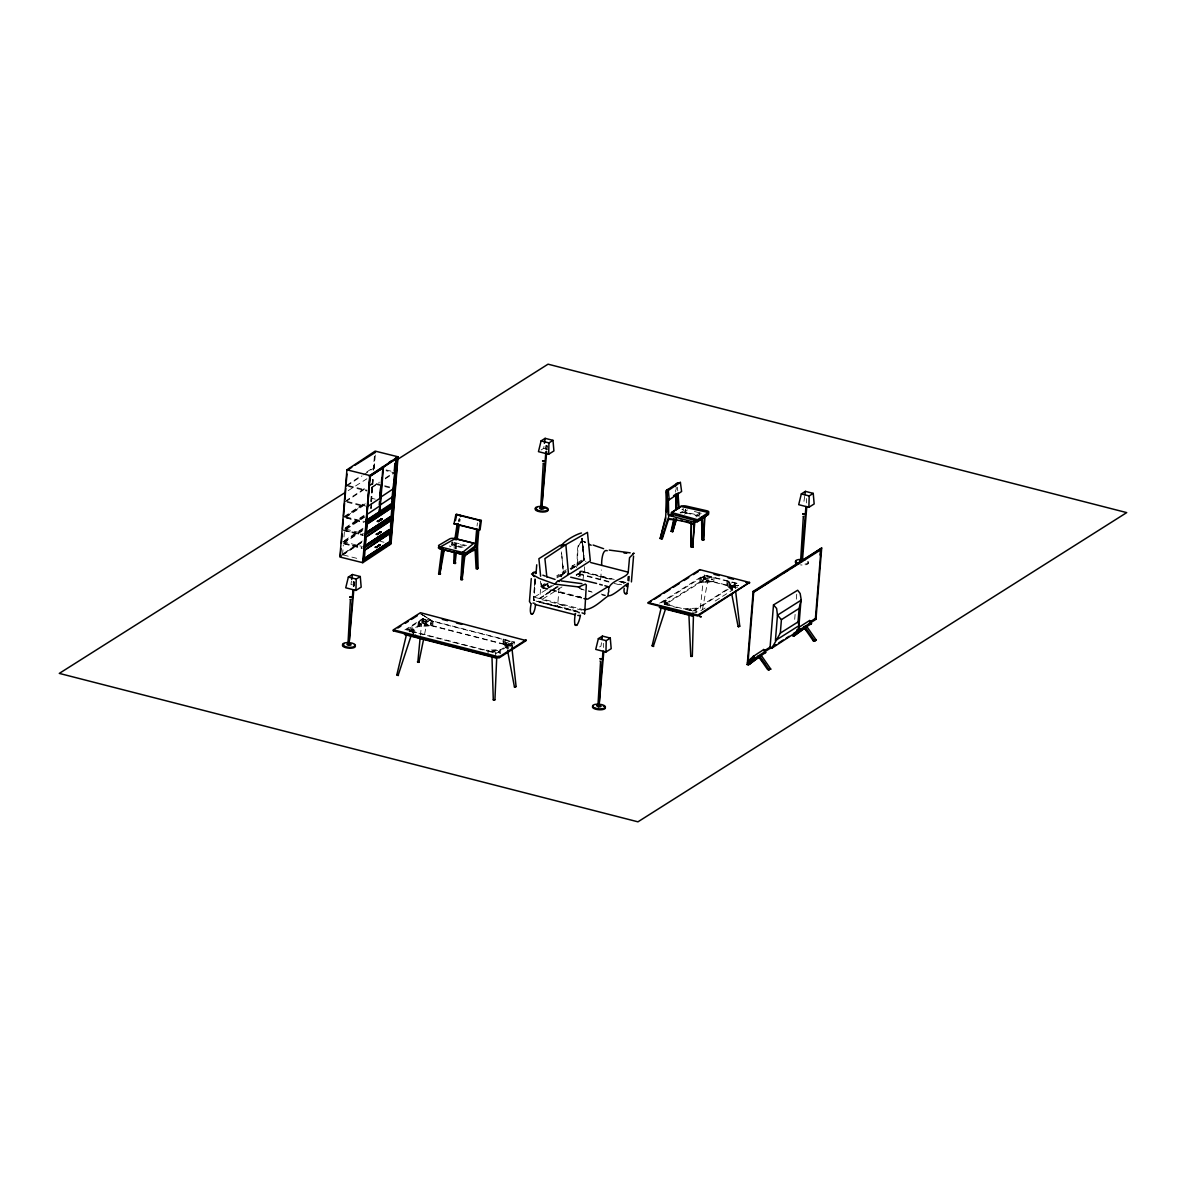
<?xml version="1.0" encoding="UTF-8"?>
<svg xmlns="http://www.w3.org/2000/svg" width="1186" height="1186" viewBox="0 0 1186 1186"><rect width="100%" height="100%" fill="white"/><g stroke="black" fill="none" stroke-linecap="round" stroke-linejoin="round"><path stroke-width="0.75" stroke-dasharray="5 3.75" d="M608.833 581.451L600.665 579.287L601.346 569.917M454.194 548.525L454.09 544.33A86.163 32.215 -74.1 0 0 449.553 545.99M455.409 548.866L455.365 544.7A86.163 32.215 -74.1 0 0 449.835 546.82M455.276 548.51L455.498 543.232M456.477 548.866L456.788 541.809M411.349 629.573L411.631 628.862L411.616 629.929M413.321 632.019L413.41 632.953M503.753 642.367L504.035 641.656L504.02 642.738M505.577 645.199L505.71 644.813M507.282 646.637L507.43 646.296M665.865 603.14L666.191 602.162L666.147 603.17M729.286 584.268L729.553 585.261L729.568 584.238M730.887 588.33L731.184 587.159L731.199 588.315M533.7 597.151L534.278 600.457M561.363 576.752L561.482 575.047L561.423 576.856M559.095 587.915L557.568 606.55L571.207 610.093M534.945 581.407L534.545 586.492L534.93 581.644M534.842 578.812L533.581 600.398M342.532 554.781L343.317 545.041M343.97 536.962L344.489 530.468L364.991 516.888M370.773 501.322L372.537 479.47M373.264 470.368L374.435 455.795M371.085 501.96L372.982 478.358M373.709 469.271L374.732 456.551M370.818 508.305L371.233 503.101M370.951 508.794L371.396 503.338M371.544 501.515L373.293 479.663M374.168 468.737L375.488 452.34M371.248 508.171L371.633 503.309M413.232 633.591L410.86 630.744L411.186 626.623L415.945 632.301L415.604 636.437M413.469 635.889L413.795 631.753L410.089 627.32L409.763 631.441L410.86 630.744M417.946 626.267L418.287 622.131L433.083 621.449L432.757 625.585L417.946 626.267L432.757 625.585M418.406 625.986L418.732 621.849L432.223 621.227L431.882 625.363M419.014 626.089L419.384 621.434L430.948 620.901L430.577 625.556M422.512 623.139L422.883 618.499L514.368 641.967L513.983 646.607L422.512 623.139L409.007 631.678M409.719 631.96L422.942 623.599L423.313 618.944L512.945 641.937L512.574 646.578M452.34 542.002L452.148 544.478L464.527 547.561M452.474 542.032L451.258 545.071L463.637 548.14M487.861 654.968L488.187 650.832L499.721 650.313L499.469 653.397M495.422 657.429L495.792 652.789L512.945 641.937M500.492 653.738L500.818 649.602L486.052 650.284M507.578 649.246L502.864 643.568L503.19 639.432L507.904 645.125L507.682 647.882M535.183 578.812L533.507 599.849L579.524 611.694M535.538 579.583L534.249 596.009L535.242 597.477L542.387 599.212L562.031 586.892M576.381 567.56C578.961 565.01 573.253 535.286 585.765 542.387M577.211 564.24C578.916 559.199 574.573 539.348 585.484 541.987M664.427 604.623L664.738 600.709L668.237 604.904L661.017 603.066L704.795 575.373L736.343 583.453L736.002 587.856L704.44 579.776L665.746 604.252M665.465 603.97L665.776 600.042L670.268 605.438L691.127 610.79M683.284 512.589L687.346 509.876L687.154 512.367L685.345 511.907L685.552 509.431M685.345 511.907L685.612 509.387M701.282 513.33L699.725 512.945L699.577 514.872L695.515 517.585M695.974 612.717L696.286 608.803L685.345 609.293M699.71 582.296L700.022 578.383L714.046 577.73L713.72 581.644L699.71 582.296L713.72 581.644M665.465 603.659L703.98 579.302L704.336 574.899L737.455 583.393L737.099 587.796M704.44 579.776L704.795 575.373M726.766 584.995L727.092 581.081L731.584 586.477L731.258 590.391L726.766 584.995L728.797 585.513L732.311 589.724L731.999 586.21L727.907 581.288L727.596 585.202M732.266 590.213L732.622 585.81L729.123 581.6L728.767 586.003L732.266 590.213L714.105 601.717M794.709 619.374L795.435 610.197M796.325 599.182L796.77 593.682M808.333 563.024L808.407 562.134M703.506 577.197L700.066 611.116L706.278 607.291M420.393 635.251L421.994 621.079M412.95 632.064L413.01 632.968M477.039 525.991L477.454 522.863M351.456 581.17L350.982 584.49L354.392 585.365M541.083 449.983L543.707 448.308L544.181 444.987M601.465 642.738L600.991 646.059L598.367 647.719M803.96 501.337L804.671 496.356M582.845 580.606L584.075 572.186M420.407 624.251C419.948 622.146 420.867 625.585 419.444 624.296M425.092 622.724L425.67 623.317M425.285 625.393L425.003 624.518M425.982 622.946L425.374 622.383L425.566 623.347M425.196 625.348L425.374 624.251L425.285 625.289M425.033 624.8L425.492 625.2M431.422 623.451C430.874 625.748 430.281 621.331 431.511 623.732M430.637 623.495L431.319 623.05M493.02 650.743L493.243 651.588L493.761 650.966M493.079 651.158L493.598 650.521M498.476 651.514L498.891 652.433L499.217 651.737M689.881 609.322L690.519 610.004M690.726 609.693L690 609.1L690.326 610.078M701.979 580.369L701.534 579.628M706.307 580.74L706.856 581.466M707.256 578.679L706.441 578.916M712.43 579.42L711.644 579.524M712.371 579.732L711.867 579.91M702.438 609.589L708.309 577.775M354.911 581.985L354.14 586.047L353.28 586.047M547.635 445.817L546.85 449.909L546.79 445.773C543.989 448.026 547.813 450.695 546.005 449.79M424.632 634.021L427.064 621.76M458.908 521.499L459.545 518.415M505.503 643.835L505.473 642.768M411.631 628.862L411.275 629.885M413.01 630.033L413.143 630.996M353.458 586.121L353.22 581.896L354.243 581.659M353.265 586.017L354.14 586.047L354.065 581.941L353.606 585.884M546.242 449.716L545.945 445.728L546.968 445.476M603.392 647.482L603.318 643.316M806.361 502.938L806.406 498.55M665.88 602.799L666.191 602.162M667.585 604.237L667.57 603.229M667.955 603.214L667.94 604.237M727.478 584.298L727.492 583.127M727.804 583.112L727.789 584.283M425.789 622.694L426.011 622.68M499.143 652.004L498.55 651.41M707.019 580.562L706.663 581.481M425.73 624.74L424.959 625.037M690.296 609.9L690.282 608.952M431.348 623.762L430.548 623.792M503.62 641.67L503.65 642.738M507.564 645.925L507.178 647.007M729.064 586.225L729.405 587.218L729.42 586.195M505.696 645.718L505.384 644.917M419.874 624.429L419.859 623.539L420.155 624.622M580.562 542.699L581.362 542.121M422.765 619.937L422.097 620.634A2.698 1.764 12.2 0 0 422.72 622.413L423.847 623.021A2.505 1.646 12.2 0 0 426.308 622.887L426.975 622.205A2.698 1.764 12.2 0 0 426.337 620.426L425.211 619.818M564.343 573.194L558.532 576.93M564.521 573.075L563.646 573.713L566.374 571.86M703.817 576.47L704.202 576.188A2.387 1.482 10.9 0 1 706.515 576.055L707.597 576.589A2.505 1.557 10.9 0 1 707.998 578.501L707.612 578.783A2.505 1.557 10.9 0 1 705.166 578.931M557.583 586.21L549.904 591.191M580.814 542.491L581.644 541.972M680.141 513.034L684.189 510.336M684.441 514.161L687.213 512.322L685.404 511.878M695.663 515.658L699.725 512.945M695.96 516.963L701.371 513.36L694.27 511.433M346.816 485.207L360.574 476.105M366.682 472.058L374.316 466.987M346.757 485.993L362.026 475.882M363.553 474.874L374.257 467.788M345.541 501.055L366.934 486.897M368.461 485.875L373.041 482.85L393.233 487.876M345.482 501.841L366.859 487.683M368.386 486.675L372.982 483.636L383.078 486.156M371.589 487.194L379.224 482.139M385.346 478.091L392.981 473.036M371.529 487.995L379.164 482.924M385.272 478.877L394.449 472.814L386.028 470.723M344.296 516.518L364.161 503.368M344.236 517.318L364.087 504.154M365.273 503.753L344.77 517.333L362.931 521.973M371.514 499.617L371.9 500.062M345.526 517.526L364.576 504.91M345.319 527.726L364.369 515.109M344.918 528.734L365.125 515.302M364.235 516.696L343.732 530.275L363.287 535.153M344.281 540.668L363.316 528.066M343.569 541.839L363.465 528.719M344.148 542.254L363.198 529.653M343.451 543.41L362.486 530.809M362.279 541.009L341.776 554.588L359.551 559.021M340.352 555.967L361.73 541.794M342.843 554.633L365.436 539.66M342.635 555.137L362.204 542.239M570.125 568.598L582 560.993L585.973 561.319M558.265 586.759L539.793 598.619L540.772 586.67L542.091 587.885L584.12 598.589M556.59 587.441L539.719 598.337L583.497 609.693M557.02 576.811L559.836 574.973L563.38 574.973M576.174 575.106L582.148 571.563L611.976 579.109M576.322 575.418L581.392 572.289L585.291 572.823M577.434 565.396L584.357 560.311L582.37 538.74M544.567 585.632C536.383 588.078 552.35 589.798 547.161 583.349M545.797 584.965L547.206 584.075M551.446 585.617C546.805 587.574 547.161 589.353 551.772 586.092M548.199 583.334L541.839 587.307L541.276 583.201M348.18 490.633L366.919 478.773M404.886 629.885L422.883 618.499M423.313 618.944L406.175 629.796L495.792 652.789M582.267 540.92L584.164 560.148L580.74 562.861M544.507 583.556L540.06 587.248L583.082 598.485M556.842 577.864L563.394 574.232M570.733 569.072L583.542 560.874L583.334 554.01M553.595 585.143L533.656 597.536L534.071 600.501M576.159 574.587L582.697 571.533L614.244 579.435M577.982 576.796L584.846 572.289L584.372 565.885M514.368 641.967L496.371 653.353L408.473 630.804M659.653 603.155L704.336 574.899M692.565 611.161L736.343 583.453M694.314 610.671L737.455 583.393M566.359 569.74L556.694 575.877M571.474 568.717L579.317 563.765M575.106 566.878L569.384 570.466M733.067 586.166L740.183 585.024L731.584 586.477L740.36 584.906M572.897 565.603L571.785 566.3L581.348 560.296L584.817 560.133M550.867 590.598L539.111 598.886L562.46 605.186M565.811 571.252L562.253 573.624L563.735 572.482L561.527 575.506M547.087 584.565L541.365 587.678L540.371 581.184M546.123 583.764L540.742 586.803L580.28 597.018M560.222 576.307L563.276 574.602M505.888 642.753L505.903 643.82M413.484 629.959L413.484 631.041M600.576 579.302L576.707 573.016M695.589 609.841L695.248 610.686L695.648 609.752M695.381 610.671L695.559 609.708L695.322 610.76M691.868 610.39C683.284 610.894 698.391 610.049 691.053 610.36M493.554 651.737C487.046 652.404 504.361 651.677 493.168 651.514M549.489 604.519L580.843 612.584M683.314 608.774L697.338 608.136L697.012 612.05L693.514 612.213M547.043 446.084L545.945 445.728M354.317 582.252L353.22 581.896M560.652 574.736L561.082 574.765M730.754 585.691L731.836 585.676A2.55 1.097 -17.8 0 0 734.134 584.757L734.712 584.105A2.372 1.023 -17.8 0 0 734.03 583.245L732.933 583.275A2.55 1.097 -17.8 0 0 730.591 584.09M556.486 606.342L559.703 607.158M583.097 541.083L585.41 542.447M557.435 606.565L539.749 602.014M665.494 604.297C670.357 605.053 660.335 600.516 663.241 603.333M605.675 595.253L601.243 594.082M454.223 542.462L466.483 545.501M451.584 542.625L465.594 546.094M386.087 469.923L394.508 472.013M384.753 486.571L389.809 487.831M348.506 485.623L367.008 490.233M348.432 486.423L366.948 491.019M371.796 498.313L375.191 499.158M347.231 501.47L365.733 506.081M347.157 502.271L363.983 506.452M620.234 581.792L622.961 582.474M346.001 516.948L366.4 522.018M346.164 518.03L363.954 522.448M345.63 529.134L363.405 533.567M343.421 529.742L362.975 534.604M343.347 530.527L362.901 535.405M380.469 541.365L383.982 542.239M342.813 541.646L362.367 546.509M344.148 543.129L361.923 547.547M344.459 543.677L362.234 548.095M344.088 543.914L361.863 548.347M605.023 595.757L602.117 594.957M625.897 582.697L620.337 581.273M539.17 601.895L537.08 601.361L556.101 606.239M565.766 608.685L576.292 611.383M602.147 577.167L607.024 578.412M588.419 590.821L591.191 591.532M560.415 604.652L582.059 610.212M535.998 601.065L546.865 603.852M554.173 606.105L538.429 602.073M421.104 613.933L433.083 621.449L420.378 613.74M543.707 448.308L547.117 449.183M703.98 579.302L735.35 587.337M580.176 571.489L611.932 579.628M618.973 581.436L624.266 582.8M608.981 582.089L576.722 573.624M664.886 604.504L677.087 607.632M556.16 606.609L578.531 612.347M502.864 643.568L504.999 644.117L508.69 648.549L509.016 644.428L505.34 639.98L504.954 644.635L508.646 649.068M422.942 623.599L511.047 646.192M614.244 583.438L621.938 585.439M576.648 611.487L574.306 610.879L578.546 611.976M625.882 582.504L621.271 581.288M619.344 584.149L621.597 584.742M577.597 596.321L581.422 597.344L579.405 596.795M579.213 588.389L583.008 589.412M588.523 591.177L592.155 592.185M454.09 544.33L455.305 544.67M580.784 589.027L584.327 590.079M705.299 578.916L704.217 578.383M584.001 541.439L584.639 541.898M422.646 614.911L431.882 620.812M507.163 645.94L507.519 646.978M584.55 541.839L585.424 542.551M729.998 585.128L731.065 590.554M506.274 643.642L506.941 647.26M579.257 571.8L580.562 580.428M677.325 487.238L677.814 490.885M583.779 555.834L581.807 538.652M734.786 583.808L735.394 589.101M583.542 553.936L582.534 544.522M583.201 547.888L582.86 544.656M511.329 642.323L511.7 645.866M562.372 561.497L561.571 553.091L563.572 573.787L563.261 570.318M547.591 585.083L548.495 587.574L547.769 584.016M562.831 566.33L562.609 564.076L563.098 570.006L563.009 568.42M581.674 538.518L583.838 560.459M582.148 539.941L582 538.088L582.252 541.483M561.482 551.89L561.615 553.862M680.215 512.693A86.163 71.975 53.7 0 1 682.143 512.812M686.027 513.227A86.163 71.975 53.7 0 1 699.621 516.281M683.492 508.987A2.031 1.69 53.7 0 1 682.306 509.105M675.649 489.892A288.45 240.966 53.7 0 1 675.738 492.131M683.433 508.913A2.031 1.69 53.7 0 1 681.906 509.58M680.808 512.248A86.163 71.975 53.7 0 1 698.302 515.258M676.139 487.209A288.45 240.966 53.7 0 1 676.242 489.447M704.054 578.383A2.505 1.557 10.9 0 1 703.654 576.47M730.976 585.602A2.372 1.023 -17.8 0 1 730.279 584.757M807.325 561.808A6.479 2.328 4.6 0 1 807.192 564.388A6.479 2.328 4.6 0 1 800.52 564.877M808.111 561.512A6.479 2.328 4.6 0 1 803.93 564.165M458.582 521.232A288.45 107.837 -74.1 0 1 458.952 518.964M459.797 521.573A288.45 107.837 -74.1 0 1 460.168 519.305M422.809 620.115A2.505 1.646 12.2 0 1 425.255 619.981M579.806 571.192A2.431 0.875 4.6 0 1 583.379 571.37A2.431 0.875 4.6 0 1 583.275 572.66A2.431 0.875 4.6 0 1 579.702 572.26M624.325 583.794A2.431 0.875 4.6 0 1 623.539 582.8A2.431 0.875 4.6 0 1 625.63 582.326M578.442 612.821A2.431 0.875 4.6 0 1 579.524 613.132M505.74 643.138L505.785 643.183M727.715 583.408L727.7 583.275M701.074 577.715L700.718 582.133L711.659 581.614L712.015 577.211L701.074 577.715M729.39 586.344L729.346 587.129L729.39 586.344M407.747 629.292L412.491 631.382L407.747 629.292M506.57 642.945L506.333 643.301A2.505 1.171 -17.2 0 0 507.059 644.324L508.216 644.339A2.683 1.26 -17.2 0 0 510.647 643.39L511.255 642.664A2.505 1.171 -17.2 0 0 510.529 641.641L509.372 641.626A2.683 1.26 -17.2 0 0 506.956 642.575L506.57 642.945M562.965 568.227L562.846 566.211L562.95 568.227"/><path stroke-width="1.5" d="M627.246 585.662L627.409 586.848L626.045 585.884M691.067 546.909L691.364 523.663L691.067 546.909L692.58 547.324L694.952 520.491M456.328 552.38L455.083 563.513L453.867 563.157L454.119 552.187M455.083 563.513L455.335 552.528M535.568 604.089C534.619 617.165 528.081 617.787 531.15 603.763M580.458 615.178C577.701 629.41 572.63 628.847 575.373 613.444M355.933 590.435L356.23 579.094L360.277 576.529L361.181 587.114L355.933 590.435L345.734 587.811L348.358 577.078L352.405 574.513L360.277 576.529M548.658 454.253L548.955 442.912L553.002 440.347L553.906 450.932L548.658 454.253L538.459 451.644L541.083 440.895L545.13 438.331L553.002 440.347M605.942 652.004L606.239 640.662L610.286 638.098L611.19 648.683L605.942 652.004L595.743 649.394L598.367 638.646L602.414 636.081L610.286 638.098M808.896 507.282L809.193 495.941L813.24 493.376L814.159 503.961L808.896 507.282L798.697 504.673L801.321 493.925L805.383 491.36L813.24 493.376M688.888 614.244L690.771 656.421L692.313 656.303L693.439 615.801M350.374 600.131L347.943 644.369M540.668 508.186L543.232 463.874M600.561 661.64L597.922 706.011M704.365 516.029L703.52 540.09L704.899 517.363M475.112 549.726L476.105 568.717L477.321 568.983L476.312 545.827L477.973 529.653M491.953 655.65L493.287 699.844L494.933 699.77L496.726 657.296M453.867 563.157L454.816 559.08M629.158 576.5L628.862 580.829M476.283 549.889L476.164 549.8A86.163 34.483 -78.1 0 0 464.808 555.923L462.08 579.791L460.85 579.539L462.451 553.061M462.08 579.791L463.593 554.559M692.58 547.324L694.359 520.847M346.92 469.819L339.908 557.005L362.768 562.698L391.009 543.989L398.036 456.803L375.176 451.11L346.92 469.819L369.78 475.512L398.036 456.803M340.931 548.673L340.352 555.967L341.108 556.145M341.375 543.218L342.102 534.1M342.546 528.645L343.273 519.542M343.569 515.895L344.592 503.146M344.889 499.499L345.778 488.573M346.06 484.926L346.949 474M346.757 485.993L346.816 485.207M353.828 589.709L349.01 644.65L352.968 589.664M362.768 562.698L369.78 475.512M377.341 513.064L365.688 520.698L366.459 520.891L369.928 476.475L382.93 467.862M363.212 561.645L370.091 476.046L397.592 457.84L390.698 543.44L362.442 561.467M364.354 553.565L363.924 558.947L389.542 541.987L390.268 533.003L364.651 549.963M365.54 538.815L364.962 546.005L390.579 529.045L391.306 520.061L365.688 537.021M364.31 559.051L365.036 550.067L390.639 533.107L389.927 542.076L363.539 558.858M365.347 546.094L366.074 537.125L391.691 520.15L390.965 529.134L364.591 545.916M366.385 533.151L367.111 524.168L392.729 507.208L392.003 516.192L365.629 532.959M375.191 547.413L380.054 545.145L378.69 544.745M376.244 534.471L381.091 532.203L379.742 531.788M377.281 521.529L382.144 519.26L380.78 518.845M379.253 504.984L379.55 501.441M380.113 494.34L380.691 487.238M380.069 496.074L380.78 487.209M376.288 547.635L379.416 545.278M377.326 534.693L380.454 532.321M378.364 521.751L381.507 519.379M379.298 508.957L379.757 512.826L383.463 466.854L382.693 466.661M380.187 497.927L380.632 492.398M381.373 483.206L381.818 477.691M382.915 467.18L379.446 512.278L378.69 512.085M391.958 499.247L392.655 491.716M394.345 470.827L394.819 463.726M392.433 497.823L391.988 503.338L392.744 503.531L396.45 457.559M393.174 488.662L393.619 483.102M394.36 473.911L394.79 468.396M389.586 536.502L389.883 532.914L390.639 533.107M390.49 525.354L390.965 529.134M391.676 510.617L391.247 515.999L392.003 516.192M392.344 502.953L395.916 458.567M379.342 511.566L392.433 502.983L396.005 458.597L395.249 458.404M393.352 630.848L393.441 629.81L420.467 612.717L526.184 640.588L499.024 657.948L393.352 630.848L393.441 629.81L499.098 656.911L526.139 639.817L525.324 640.662M531.269 578.575L529.46 601.51L530.616 603.318M536.042 573.401L536.739 564.803M546.687 451.703L541.735 508.468L545.842 451.658M603.837 651.277L599.019 706.219L602.977 651.233M628.106 583.29C626.875 583.364 603.822 604.504 608.774 591.473C606.402 580.799 627.972 578.205 628.239 572.171L629.529 557.702L633.873 553.239M627.943 580.384L628.239 576.722M671.661 512.53L671.498 514.472A4.21 1.512 4.6 0 0 673.233 516.577L693.039 521.914A3.247 1.171 4.6 0 0 697.368 521.677L708.279 514.413L708.605 512.352A3.247 1.171 4.6 0 0 706.96 510.795L686.249 506.081A4.21 1.512 4.6 0 0 680.823 506.422L671.661 512.53A4.21 1.512 4.6 0 0 673.396 514.65L693.202 519.972A3.247 1.171 4.6 0 0 697.531 519.735L708.442 512.471L680.823 506.422L671.661 512.53L697.531 519.735L697.368 521.677L708.279 514.413A3.247 1.171 4.6 0 0 707.508 512.96M692.654 613.118L692.416 616.053L659.297 607.558M747.417 662.692C750.308 657.34 758.314 653.367 763.725 649.498L765.667 652.596L754.192 659.861L753.14 659.06L747.417 662.692L753.154 591.384L821.69 548.021L815.953 619.329L800.268 629.484L796.844 630.211L799.408 631.249L811.432 623.643L810.942 621.286L809.623 620.515L798.771 627.379L800.268 629.484L799.408 631.249L796.844 630.211M748.144 661.017L753.673 592.259L820.964 549.696L815.419 618.455L809.489 622.205M769.996 648.401L773.494 604.919L797.674 590.243L800.165 593.504L801.084 599.049L798.845 626.831L797.096 631.693L771.849 648.179L769.996 648.401L754.874 658.215L751.361 658.986L754.192 659.861L754.874 658.215L753.377 656.051L753.243 657.785L754.874 658.215M771.849 648.179L780.329 633.116L781.411 619.655L777.467 615.149L776.608 608.418L773.494 604.919M802.329 561.438L801.528 561.319L805.946 506.511M802.522 559.54L806.791 506.555M798.03 621.924L799.112 608.462L801.024 600.249L777.467 615.149L775.422 640.573L798.979 625.659L798.03 621.924L780.329 633.116M820.089 555.018L820.386 551.401M625.052 593.578C629.899 592.377 622.65 597.225 624.221 588.315M626.786 593.637L628.269 583.527M633.561 556.086L631.412 581.911M460.82 579.554L461.917 575.403M601.717 565.396C601.332 561.942 602.34 548.466 607.247 550.719M535.583 573.579L535.405 572.393M417.813 662.381L420.2 637.015M443.179 548.288L439.843 574.32L438.627 573.98L441.963 547.947M479.188 530.068L480.478 520.639L481.353 520.446L480.063 529.86L479.188 530.068L454.001 523.812L455.869 514.546L456.743 514.339L479.114 519.972A3.662 1.468 -78.1 0 1 479.559 521.291M579.761 587.04L578.457 587.085L585.395 584.105L586.329 585.024L584.639 613.859M351.693 579.494L352.405 574.513M544.418 443.327L545.13 438.331M601.939 639.402L602.414 636.081M804.909 494.695L805.383 491.36M440.184 568.138L440.732 564.61M439.813 574.35L444.083 550.823A86.163 32.215 -74.1 0 1 445.061 550.037M454.816 539.6L457.114 524.301L458.448 525.472L456.032 539.941M514.428 687.094L516.088 686.561L511.892 647.63M475.319 544.967L476.683 529.238L459.96 525.013M418.836 662.425L423.595 639.269M455.498 520.521L456.743 514.339M665.88 607.914L653.308 646.459L652.107 645.851L661.225 607.662M653.634 646.4L652.181 645.777M417.398 661.818L419.088 662.04M735.602 590.88L739.753 626.208L738.581 626.845M676.465 519.498L672.699 531.728L671.098 531.298L673.885 518.845M672.106 529.075L674.093 520.194M348.565 644.472L349.41 644.517M541.29 508.29L542.135 508.334M598.574 706.041L599.419 706.085M801.528 561.319L802.314 561.274M411.364 634.91L398.081 675.516L396.836 674.864L406.442 634.703M676.42 519.631A86.163 74.184 59.2 0 0 668.622 519.038L662.351 538.622L660.172 538.548L665.687 516.696A288.45 248.393 59.2 0 0 666.072 493.91L666.043 492.575A3.662 3.158 59.2 0 1 667.525 489.759L677.443 483.147A3.662 3.054 53.7 0 0 676.05 485.608M660.172 538.548L665.85 518.03M672.699 531.728L676.316 518.252M608.166 595.906C601.109 600.813 592.644 610.019 583.497 609.693M661.758 538.978L667.436 519.913L668.622 519.038M396.836 674.864L398.452 675.442M530.928 613.681L532.736 613.799M575.121 625.007L576.915 625.141M770.099 647.126L765.044 650.328L764.362 651.974L765.667 652.596L763.725 649.498M476.312 545.827L474.785 546.909M790.795 568.39L821.69 548.021M738.255 626.445L739.753 626.208M463.444 557.035L464.808 555.923M579.628 587.055L554.84 584.149L538.963 578.264L531.521 574.024L535.183 572.201M680.393 482.391L668.296 490.455L666.413 490.396L667.347 499.706L669.215 499.766L681.609 491.508L680.393 482.391L676.835 483.591A3.662 3.054 53.7 0 0 675.471 485.771M753.925 659.075L746.839 664.368L747.699 664.575M759.04 657.044L749.937 663.849L746.839 664.368L748.499 664.783L760.33 656.08M800.906 629.173L792.411 635.518L793.271 635.726M793.849 634.584L792.411 635.518L794.071 635.933L804.479 628.165L806.747 630.759M804.612 628.195L794.071 635.933M671.098 531.298L673.292 531.298M701.549 516.918L701.993 539.674L704.113 539.645M543.514 463.311L543.232 463.237M533.003 572.749L534.085 572.097M438.627 573.98L440.599 573.787M477.321 568.983L478.106 568.42L477.513 546.909A288.45 115.457 -78.1 0 1 478.744 530.943M803.218 516.444L803.604 516.444M350.048 599.479L350.774 599.567M439.161 546.909L438.701 547.206A3.247 1.171 4.7 0 0 440.184 548.881L462.362 554.381A3.247 1.171 4.5 0 0 466.706 554.159L475.749 547.28A4.21 1.512 4.5 0 0 475.008 545.619M673.559 495.704L676.554 493.702M347.231 470.368L351.812 467.328M354.881 465.297L375.488 452.34M388.815 462.614L391.869 460.583M369.706 475.957L396.005 458.597M380.498 497.305L393.485 488.691M367.512 506.6L380.498 497.987M379.861 505.221L392.848 496.623M366.874 514.516L379.861 505.918M366.355 520.862L379.357 512.248M365.258 521.736L392.744 503.531M366.014 521.929L379.757 512.826M366.4 522.018L393.885 503.813M382.159 518.964L377.311 521.143M367.141 531.965L389.734 516.992M381.121 531.906L376.273 534.085M369.113 542.921L388.697 529.949M391.751 530.498L363.479 548.51M376.244 547.369L380.083 544.863M368.06 555.863L387.644 542.891M758.165 655.902L761.234 655.384L770.767 669.112L767.668 669.63L758.907 657.014L764.57 663.508M803.737 627.053L806.791 626.534L816.339 640.262L813.24 640.781L804.479 628.165M748.499 664.783L749.937 663.849M813.24 640.781L816.339 640.262M558.991 580.843L568.524 574.617L565.855 544.656L587.455 532.366L590.332 560.934L570.436 573.639L567.531 574.261M345.052 492.605L59.3 673.396L637.949 821.824L1126.7 512.604L548.051 364.176L396.584 460.005M397.859 628.002L400.868 626.104M405.375 623.243L408.369 621.345M411.379 619.448L417.383 615.653M498.995 656.095L495.985 657.993L404.515 634.525M651.218 601.287L648.09 603.259L697.828 616.023L749.552 582.459L699.784 569.636L648.03 602.607L697.902 615.045L749.522 582.385L749.433 583.364L745.89 582.459M654.346 599.301L660.602 595.342M663.73 593.371L669.986 589.412M673.114 587.426L679.37 583.468M684.07 580.503L688.755 577.538M693.454 574.573L698.139 571.608M754.815 591.162L768.899 582.252M773.583 579.287L778.283 576.322M782.982 573.342L787.667 570.377M781.411 619.655L799.112 608.462M771.478 647.467L775.896 644.665M778.831 642.812L783.249 640.01M786.199 638.142L789.15 636.289M793.567 633.487L798.534 630.344L799.408 631.249M672.18 515.895L668.696 514.487L668.355 499.899A1.512 1.305 59.2 0 1 669.052 498.698L668.459 499.054A1.512 1.305 59.2 0 0 667.762 500.255L668.103 514.843L671.587 516.236A2.031 1.749 59.2 0 0 673.099 515.895M669.097 515.05L668.029 519.394A86.163 74.184 59.2 0 1 691.364 523.663L694.106 524.553M666.413 490.396L668.118 489.403A3.662 3.158 59.2 0 0 666.636 492.22L666.665 493.554A288.45 248.393 59.2 0 1 666.502 511.818M667.347 499.706L669.052 498.698M800.609 561.245L803.307 516.888M579.88 615.49L577.775 615.445M795.421 633.265L794.19 633.576M632.953 553.58L633.887 553.313M493.257 699.814L494.947 699.755M454.001 523.812L458.285 524.597M691.512 656.332L692.313 656.303M809.386 623.48L811.432 623.643L810.942 621.286L810.438 622.813L811.432 623.643M624.044 553.017L626.682 553.239M630.166 552.839L609.219 550.082M581.941 583.66L561.111 580.918M570.688 577.197L596.573 583.438M801.084 561.971L801.054 561.956A2.061 0.741 4.6 0 1 800.061 560.978A2.061 0.741 4.6 0 1 802.433 560.667M381.047 519.023L382.144 519.26M380.009 531.98L381.091 532.203M378.957 544.923L380.054 545.145M554.84 584.149L557.776 580.799L559.303 581.585M481.353 520.446L477.884 519.72A3.662 1.468 -78.1 0 1 478.062 519.987M480.478 520.639L455.869 514.546M476.609 529.134L477.825 529.401M476.891 568.168L478.106 568.42M461.606 579.005L462.822 579.257M456.803 552.187L463.8 553.921M382.248 467.017L383.019 467.21M382.263 467.699L383.019 467.892L369.261 476.312M391.676 502.79L392.433 502.983M393.07 504.406L393.826 504.599L365.57 522.626M391.958 507.015L392.729 507.208M378.675 511.403L379.446 511.596M392.017 517.363L392.788 517.556L364.532 535.568M390.92 519.957L391.691 520.15M366.355 523.99L367.111 524.168M389.156 541.898L389.927 542.076M805.175 626.119L806.791 626.534M814.041 640.974L814.901 641.196L805.353 627.468M768.469 669.838L769.329 670.046L759.781 656.318M582.015 612.88L584.668 613.814M769.106 668.696L770.767 669.126M801.321 493.925L809.193 495.941M541.083 440.895L548.955 442.912M713.913 574.261L719.25 575.625M728.13 577.893L733.452 579.272M753.673 592.259L753.154 591.384M815.419 618.455L815.953 619.329M662.114 607.84L683.299 613.266M684.989 613.696L692.209 615.564M534.945 604.46L574.676 614.659M598.367 638.646L606.239 640.662M348.358 577.078L356.23 579.094M442.304 619.359L447.596 620.723M456.432 622.991L461.739 624.355M405.79 634.451L411.898 636.007M413.425 636.408L495.422 657.429M590.702 562.535L628.239 572.171M599.656 584.357L602.325 585.054M701.993 539.674L703.58 540.104M660.765 538.192L662.351 538.622M691.66 546.553L693.247 546.998M444.083 550.823L442.882 550.482A86.163 32.215 -74.1 0 1 443.846 549.681M584.12 598.589L587.737 599.123L607.069 587.248L609.07 586.981L604.875 585.706M454.653 562.609L455.869 562.95M375.221 547.043L376.318 547.354M751.361 658.986L754.192 659.861M555.078 579.435L547.813 577.033M603.63 548.703L593.104 545.041M542.862 575.18L545.412 576.159M588.701 544.137L591.177 545.234M678.555 508.661L677.399 493.88M679.104 508.171L678.007 493.435A1.512 1.26 53.7 0 1 678.11 492.827M809.623 620.515L811.12 622.62M516.088 686.561L514.428 686.887L507.623 650.862M731.777 594.156L738.152 626.653M581.466 533.003C576.515 534.115 564.195 540.772 560.934 546.227M765.044 650.328L765.178 651.692M668.296 490.455L669.215 499.766M540.623 576.203L538.904 558.68L560.163 545.308L565.855 544.656L544.893 558.606L546.894 577.33M702.186 518.223L702.586 539.23M680.334 520.239A86.163 74.184 59.2 0 1 682.276 520.624M686.175 521.543A86.163 74.184 59.2 0 1 688.102 522.077M690.044 522.67A86.163 74.184 59.2 0 1 691.957 523.308M675.827 494.369A288.45 240.966 53.7 0 1 675.872 509.965M676.48 496.163A288.45 240.966 53.7 0 1 676.48 509.52M797.541 564.121A6.479 2.328 4.6 0 1 796.147 561.215M799.913 560.326A6.479 2.328 4.6 0 1 801.573 560.341M798.993 563.676A6.479 2.328 4.6 0 1 796.221 560.326A6.479 2.328 4.6 0 1 804.909 559.925M354.347 644.962A6.479 2.328 4.6 0 1 352.865 647.971A6.479 2.328 4.6 0 1 344.177 647.096A6.479 2.328 4.6 0 1 344.133 643.939M547.072 508.779A6.479 2.328 4.6 0 1 542.788 512.041A6.479 2.328 4.6 0 1 535.331 508.72M535.894 508.186A6.479 2.328 4.6 0 1 536.858 507.756M544.596 507.786A6.479 2.328 4.6 0 1 545.99 508.231M603.274 705.981A6.479 2.328 4.6 0 1 604.074 709.184A6.479 2.328 4.6 0 1 595.476 709.139A6.479 2.328 4.6 0 1 593.193 705.937M596.958 705.047A6.479 2.328 4.6 0 1 598.619 705.047M460.494 516.607A3.662 1.364 -74.1 0 0 460.168 515.317L458.952 514.976A3.662 1.364 -74.1 0 1 459.101 515.243M457.084 539.586A288.45 107.837 -74.1 0 1 459.071 526.11M456.832 532.514A288.45 107.837 -74.1 0 1 457.159 530.275M457.855 525.754A288.45 107.837 -74.1 0 1 458.211 523.5M464.556 554.87A86.163 34.483 -78.1 0 1 466.469 553.432M467.432 552.795A86.163 34.483 -78.1 0 1 468.381 552.202M470.279 551.179A86.163 34.483 -78.1 0 1 471.227 550.749M472.161 550.363A86.163 34.483 -78.1 0 1 474.029 549.77M477.128 535.271A288.45 115.457 -78.1 0 1 477.335 532.974M534.234 603.185A2.431 0.875 4.6 0 1 532.974 603.096M575.684 613.918A2.431 0.875 4.6 0 1 575.447 613.681M420.378 613.355L420.378 613.355M499.113 657.207L499.113 657.207M697.917 615.312L697.917 615.312M699.696 570.244L699.696 570.155M578.649 586.759L579.791 586.788L578.783 586.788M462.525 552.454L462.362 554.381L440.184 548.881L440.347 546.939A3.247 1.171 4.7 0 1 438.864 545.264L449.746 538.859A4.21 1.512 4.7 0 1 455.261 538.622L473.896 543.247A4.21 1.512 4.5 0 1 475.897 545.352L466.854 552.216A3.247 1.171 4.5 0 1 462.911 552.528L440.347 546.939L455.261 538.622L473.896 543.247L462.525 552.454M366.726 524.079L366.014 533.063L391.617 516.103L392.344 507.119L366.726 524.079M699.562 616.349L701.104 616.794L699.562 616.349M351.204 597.151L349.811 597.077L351.204 597.151M543.929 460.969L542.521 460.939L543.914 461.013M601.213 658.719L599.805 658.69L601.198 658.764M804.167 513.998L802.774 513.923L804.167 513.998M533.315 575.536L534.515 576.574L533.359 575.581M600.101 661.032L600.072 661.106M541.305 509.031L540.801 508.927A2.061 0.741 4.6 0 1 540.49 507.652A2.061 0.741 4.6 0 1 543.751 508.305A2.061 0.741 4.6 0 1 541.305 509.031M348.58 645.214L348.076 645.11A2.061 0.741 4.6 0 1 347.765 643.835A2.061 0.741 4.6 0 1 351.026 644.487A2.061 0.741 4.6 0 1 348.58 645.214M598.604 706.782L598.1 706.678A2.061 0.741 4.6 0 1 597.774 705.403A2.061 0.741 4.6 0 1 601.035 706.055A2.061 0.741 4.6 0 1 598.604 706.782M344.652 646.37A6.479 2.328 4.6 0 0 355.296 645.881A6.479 2.328 4.6 0 0 347.024 642.59A6.479 2.328 4.6 0 0 344.652 646.37M537.377 510.202A6.479 2.328 4.6 0 0 548.021 509.713A6.479 2.328 4.6 0 0 539.749 506.407A6.479 2.328 4.6 0 0 537.377 510.202M594.66 707.938A6.479 2.328 4.6 0 0 605.32 707.464A6.479 2.328 4.6 0 0 597.032 704.158A6.479 2.328 4.6 0 0 594.66 707.938"/></g></svg>
